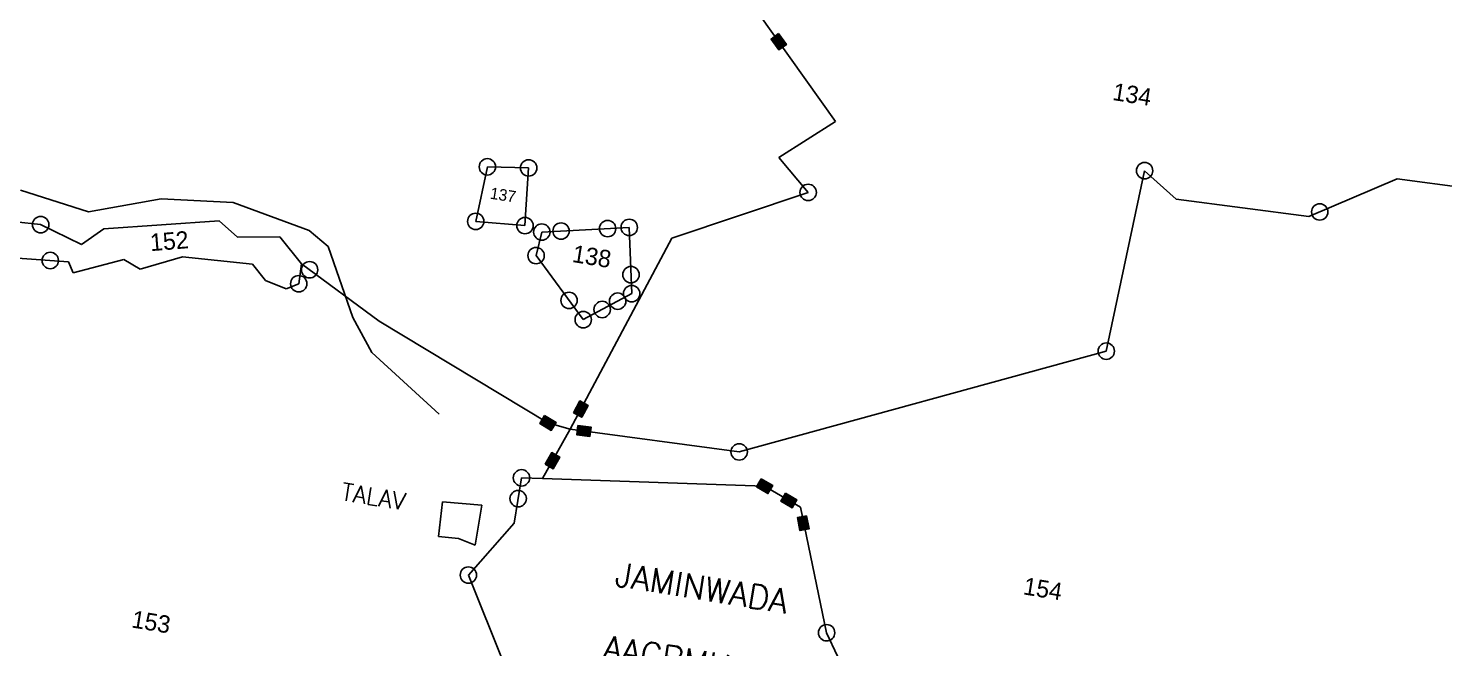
# Model space of a CAD drawing. Header units: metres. Extents: x 318079 to 324759, y 1863980 to 1868406.
# Drawn here: x 319005 to 319785, y 1867429 to 1867770 of the extents above; entities that cross this region are included whole.
import ezdxf

# ---------------------------------------------------------------- set-up
doc = ezdxf.new("R2010")
doc.units = ezdxf.units.M
for name, color, linetype in [('LINE_WATER', 4, 'Continuous'), ('POLY_PARCEL', 6, 'Continuous'), ('POLY_WATER', 4, 'Continuous'), ('TEXT_MAPIN', 7, 'Continuous'), ('TEXT_MAPOUT', 7, 'Continuous'), ('TEXT_PARCEL', 7, 'Continuous'), ('V_BOUND_LINE', 7, 'Continuous')]:
    doc.layers.add(name, color=color, linetype=linetype)
doc.styles.get("Standard").update_dxf_attribs({"font": 'simplex.shx'})
doc.styles.add('TEXT_MAP', font='')
doc.styles.get('TEXT_MAP').set_extended_font_data('Kruti Dev 050')

msp = doc.modelspace()

# ---------------------------------------------------------------- hatches: boundary and pattern name
for points in [[(319418.64, 1867758.37), (319422.81, 1867761.34), (319418.52, 1867767.36), (319414.36, 1867764.39)], [(319313.45, 1867562.49), (319308.94, 1867564.89), (319305.47, 1867558.36), (319309.98, 1867555.96)], [(319293.13, 1867548.68), (319295.8, 1867553.04), (319289.5, 1867556.9), (319286.83, 1867552.54)], [(319314.51, 1867545.33), (319315.19, 1867550.4), (319307.87, 1867551.38), (319307.19, 1867546.32)], [(319297.86, 1867533.96), (319293.4, 1867536.46), (319289.79, 1867530.02), (319294.24, 1867527.51)], [(319412.64, 1867513.87), (319415.24, 1867518.28), (319408.87, 1867522.02), (319406.27, 1867517.62)], [(319426.01, 1867506), (319428.6, 1867510.4), (319422.23, 1867514.15), (319419.64, 1867509.75)], [(319430.25, 1867493.42), (319435.28, 1867494.34), (319433.95, 1867501.61), (319428.92, 1867500.69)]]:
    msp.add_hatch(color=256).paths.add_polyline_path(points)

# ---------------------------------------------------------------- linework, layer by layer
for points in [[(319418.52, 1867767.36), (319422.81, 1867761.34), (319418.64, 1867758.37), (319414.36, 1867764.39)], [(319305.47, 1867558.36), (319308.94, 1867564.89), (319313.45, 1867562.49), (319309.98, 1867555.96)], [(319289.5, 1867556.9), (319295.8, 1867553.04), (319293.13, 1867548.68), (319286.83, 1867552.54)], [(319307.87, 1867551.38), (319315.19, 1867550.4), (319314.51, 1867545.33), (319307.19, 1867546.32)], [(319289.79, 1867530.02), (319293.4, 1867536.46), (319297.86, 1867533.96), (319294.24, 1867527.51)], [(319408.87, 1867522.02), (319415.24, 1867518.28), (319412.64, 1867513.87), (319406.27, 1867517.62)], [(319422.23, 1867514.15), (319428.6, 1867510.4), (319426.01, 1867506), (319419.64, 1867509.75)], [(319433.95, 1867501.61), (319435.28, 1867494.34), (319430.25, 1867493.42), (319428.92, 1867500.69)]]:
    msp.add_lwpolyline(points, close=True)
for centre in [(319257.93, 1867693.94), (319280.68, 1867693.37), (319620.28, 1867691.83), (319434.79, 1867679.85), (319716.84, 1867669.08), (319011.64, 1867662.09), (319251.51, 1867663.88), (319278.66, 1867661.56), (319324.22, 1867659.92), (319336.13, 1867660.56), (319287.94, 1867657.99), (319298.56, 1867658.55), (319284.81, 1867645.02), (319016.92, 1867642.33), (319159.93, 1867637.2), (319153.95, 1867629.51), (319337.1, 1867634.5), (319302.95, 1867620.35), (319337.49, 1867624.06), (319321.23, 1867615.33), (319329.78, 1867619.92), (319310.77, 1867609.72), (319599.12, 1867592.36), (319396.75, 1867536.82), (319276.76, 1867522.52), (319274.9, 1867511.06), (319247.45, 1867468.95), (319444.96, 1867437.13)]:
    msp.add_circle(centre, 4.52)
at = {"layer": 'LINE_WATER'}
for p, q in [((319000.54, 1867681.01), (319038.01, 1867669.24)), ((319038.01, 1867669.24), (319078.12, 1867676.37)), ((319078.12, 1867676.37), (319117.83, 1867674.34)), ((319117.83, 1867674.34), (319159.76, 1867658.77)), ((319159.76, 1867658.77), (319170.23, 1867650.05)), ((319170.23, 1867650.05), (319183.72, 1867610.97)), ((319183.72, 1867610.97), (319194.24, 1867591.7)), ((319194.24, 1867591.7), (319231.41, 1867557.57))]:
    msp.add_line(p, q, dxfattribs=at)
at = {"layer": 'POLY_PARCEL'}
for p, q in [((319407.57, 1867778.32), (319449.93, 1867718.86)), ((319449.93, 1867718.86), (319418.68, 1867699.04)), ((319418.68, 1867699.04), (319434.79, 1867679.85)), ((319251.51, 1867663.88), (319257.93, 1867693.94)), ((319257.93, 1867693.94), (319280.68, 1867693.37)), ((319280.68, 1867693.37), (319278.66, 1867661.56)), ((319599.12, 1867592.36), (319620.28, 1867691.83)), ((319620.28, 1867691.83), (319637.72, 1867676.07)), ((319710.81, 1867666.5), (319759.51, 1867687.3)), ((319759.51, 1867687.3), (319798.39, 1867682.13)), ((319434.79, 1867679.85), (319359.58, 1867654.69)), ((319637.72, 1867676.07), (319710.81, 1867666.5)), ((319046.48, 1867659.82), (319109.99, 1867664.17)), ((319109.99, 1867664.17), (319120.09, 1867655.23)), ((319278.66, 1867661.56), (319251.51, 1867663.88)), ((318997.76, 1867663.69), (319011.64, 1867662.09)), ((319011.64, 1867662.09), (319034.1, 1867651.14)), ((319034.1, 1867651.14), (319046.48, 1867659.82)), ((319284.81, 1867645.02), (319287.94, 1867657.99)), ((319287.94, 1867657.99), (319336.13, 1867660.56)), ((319336.13, 1867660.56), (319337.49, 1867624.06)), ((319120.09, 1867655.23), (319143.49, 1867655.38)), ((319143.49, 1867655.38), (319155.45, 1867640.51)), ((319359.58, 1867654.69), (319303.58, 1867549.37)), ((319026.92, 1867641.62), (318998.89, 1867643.6)), ((319029.6, 1867635.57), (319026.92, 1867641.62)), ((319057.54, 1867642.85), (319029.6, 1867635.57)), ((319066.52, 1867637.47), (319057.54, 1867642.85)), ((319089.89, 1867644.37), (319066.52, 1867637.47)), ((319128.39, 1867640.39), (319089.89, 1867644.37)), ((319155.45, 1867640.51), (319153.95, 1867629.51)), ((319155.45, 1867640.51), (319198.21, 1867608.86)), ((319310.77, 1867609.72), (319284.81, 1867645.02)), ((319135.66, 1867631.34), (319128.39, 1867640.39)), ((319147.02, 1867626.69), (319135.66, 1867631.34)), ((319153.95, 1867629.51), (319147.02, 1867626.69)), ((319337.49, 1867624.06), (319310.77, 1867609.72)), ((319198.21, 1867608.86), (319291.31, 1867552.79)), ((319396.75, 1867536.82), (319599.12, 1867592.36)), ((319288.29, 1867522.13), (319303.58, 1867549.37)), ((319291.31, 1867552.79), (319303.58, 1867549.37)), ((319303.58, 1867549.37), (319396.75, 1867536.82))]:
    msp.add_line(p, q, dxfattribs=at)
at = {"layer": 'POLY_WATER'}
for p, q in [((319230.92, 1867490.17), (319233.27, 1867509.37)), ((319233.27, 1867509.37), (319254.82, 1867507.39)), ((319254.82, 1867507.39), (319251.26, 1867485.37)), ((319242.06, 1867489.12), (319230.92, 1867490.17)), ((319251.26, 1867485.37), (319242.06, 1867489.12))]:
    msp.add_line(p, q, dxfattribs=at)
at = {"layer": 'V_BOUND_LINE'}
for p, q in [((319276.76, 1867522.52), (319272.71, 1867497.52)), ((319288.29, 1867522.13), (319276.76, 1867522.52)), ((319410.75, 1867517.95), (319288.29, 1867522.13)), ((319430.48, 1867506.33), (319410.75, 1867517.95)), ((319444.96, 1867437.13), (319430.48, 1867506.33)), ((319272.71, 1867497.52), (319247.45, 1867468.95)), ((319247.45, 1867468.95), (319267.17, 1867419.9)), ((319461.76, 1867401.41), (319444.96, 1867437.13))]:
    msp.add_line(p, q, dxfattribs=at)

# ---------------------------------------------------------------- texts
at = {"layer": 'TEXT_MAPIN', "ltscale": 10}
msp.add_text('TALAV', height=9.558, rotation=350.81183, dxfattribs=at).set_placement((319176.79, 1867510.32))
at = {"layer": 'TEXT_MAPOUT'}
for s, p in [('JAMINWADA', (319327.61, 1867463.06)), ('AAGRMULE', (319321.09, 1867422.76))]:
    msp.add_text(s, height=13.276, rotation=350.81183, dxfattribs=at).set_placement(p)
at = {"layer": 'TEXT_PARCEL', "style": 'TEXT_MAP'}
for s, height, rotation, p in [('134', 9.558, 350.81183, (319602.18, 1867730.87)), ('137', 6.372, 350.81183, (319259.06, 1867676.46)), ('152', 9.558, 4.46517, (319072.3, 1867647.47)), ('138', 9.558, 350.81183, (319304.25, 1867641.57)), ('154', 9.558, 350.81183, (319552.94, 1867458.36)), ('153', 9.558, 350.81183, (319061.31, 1867440.12))]:
    msp.add_text(s, height=height, rotation=rotation, dxfattribs=at).set_placement(p)

doc.saveas('drawing.dxf')
